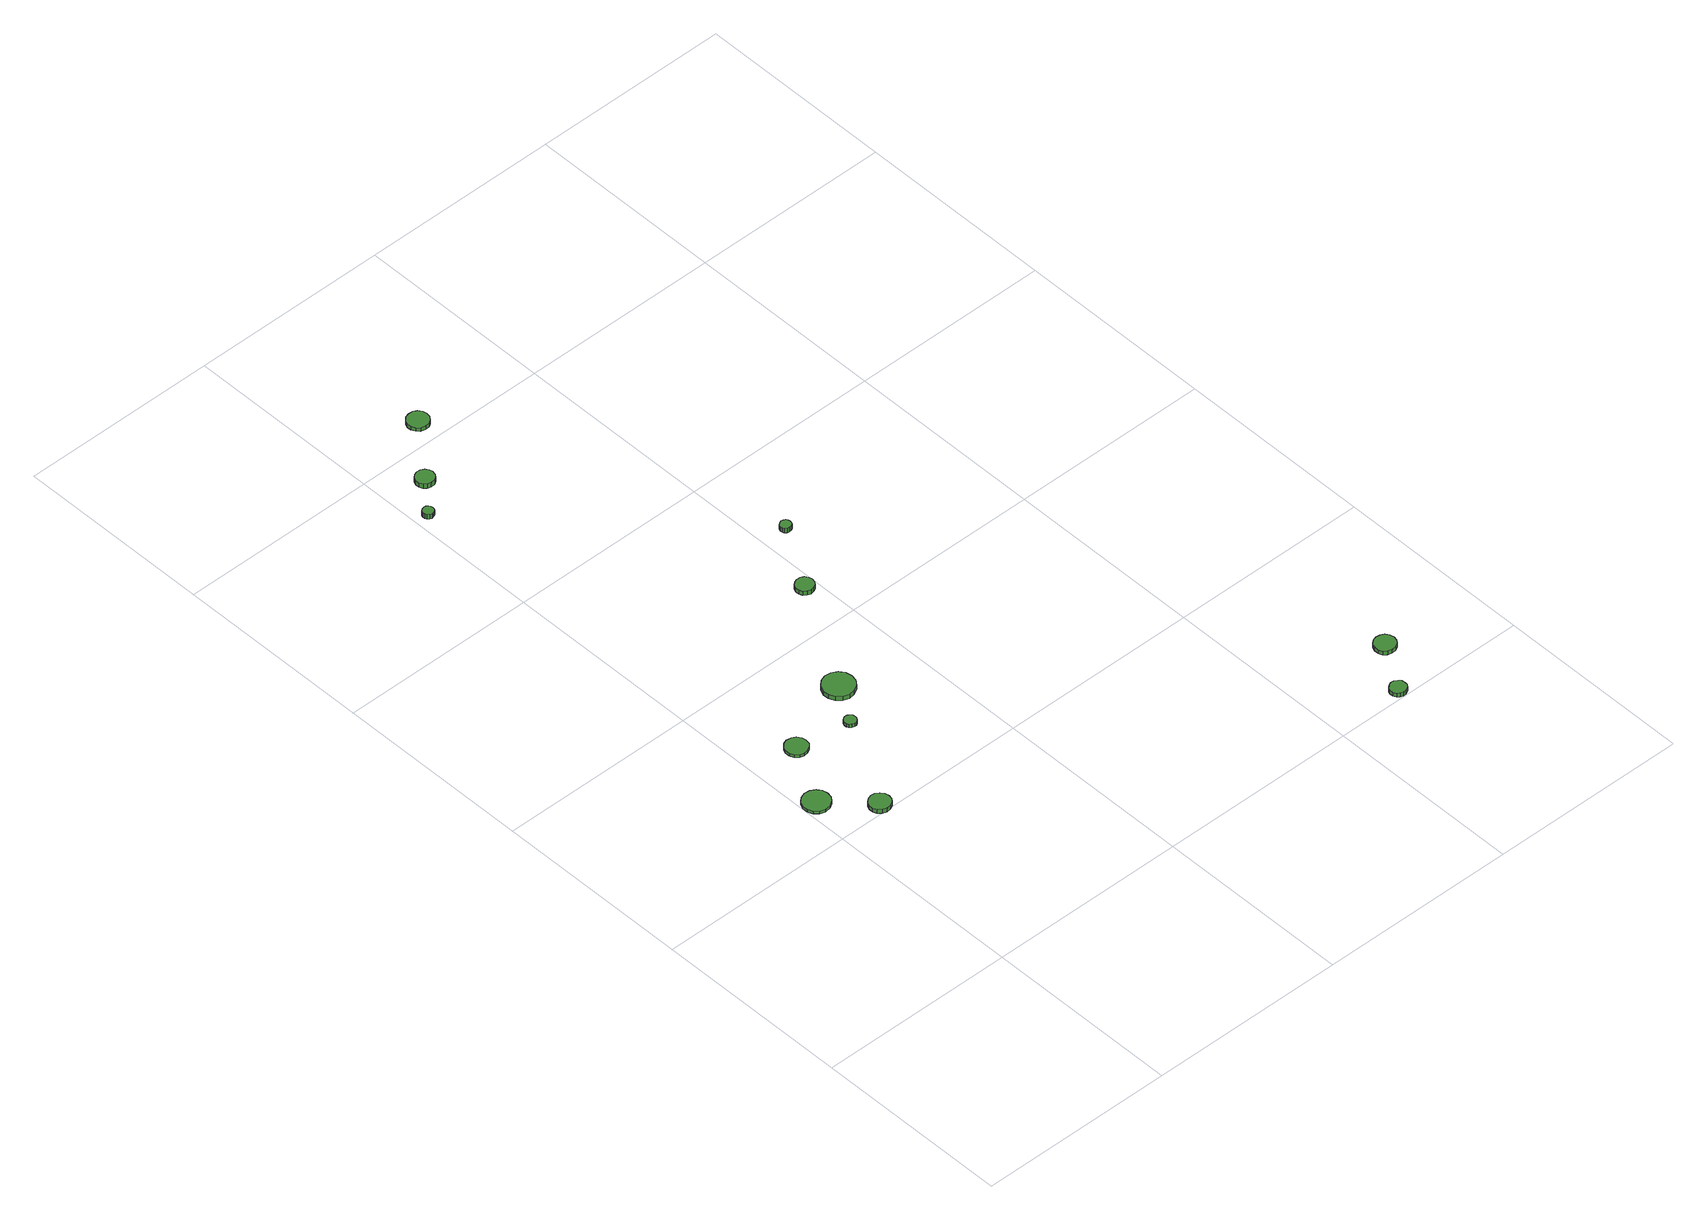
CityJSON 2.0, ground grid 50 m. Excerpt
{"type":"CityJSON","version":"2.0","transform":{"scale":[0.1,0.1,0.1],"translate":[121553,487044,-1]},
"CityObjects":{
"tree1":{"type":"SolitaryVegetationObject","attributes":{"function":"something"},"geometry":[{"type":"MultiSurface","lod":"1","boundaries":[[[0,1,2,3,4,5,6,7,8,9,10,11,12,13,14]],[[15,16,17,18,19,20,21,22,23,24,25,26,27,28,29]],[[0,29,28,1]],[[1,28,27,2]],[[2,27,26,3]],[[3,26,25,4]],[[4,25,24,5]],[[5,24,23,6]],[[6,23,22,7]],[[7,22,21,8]],[[8,21,20,9]],[[9,20,19,10]],[[10,19,18,11]],[[11,18,17,12]],[[12,17,16,13]],[[13,16,15,14]],[[14,15,29,0]]]}]},
"tree2":{"type":"SolitaryVegetationObject","attributes":{"function":"something"},"geometry":[{"type":"MultiSurface","lod":"1","boundaries":[[[30,31,32,33,34,35,36,37,38,39,40,41,42,43,44]],[[45,46,47,48,49,50,51,52,53,54,55,56,57,58,59]],[[30,59,58,31]],[[31,58,57,32]],[[32,57,56,33]],[[33,56,55,34]],[[34,55,54,35]],[[35,54,53,36]],[[36,53,52,37]],[[37,52,51,38]],[[38,51,50,39]],[[39,50,49,40]],[[40,49,48,41]],[[41,48,47,42]],[[42,47,46,43]],[[43,46,45,44]],[[44,45,59,30]]]}]},
"tree3":{"type":"SolitaryVegetationObject","attributes":{"function":"something"},"geometry":[{"type":"MultiSurface","lod":"1","boundaries":[[[60,61,62,63,64,65,66,67,68,69,70,71,72,73,74]],[[75,76,77,78,79,80,81,82,83,84,85,86,87,88,89]],[[60,89,88,61]],[[61,88,87,62]],[[62,87,86,63]],[[63,86,85,64]],[[64,85,84,65]],[[65,84,83,66]],[[66,83,82,67]],[[67,82,81,68]],[[68,81,80,69]],[[69,80,79,70]],[[70,79,78,71]],[[71,78,77,72]],[[72,77,76,73]],[[73,76,75,74]],[[74,75,89,60]]]}]},
"tree4":{"type":"SolitaryVegetationObject","attributes":{"function":"something"},"geometry":[{"type":"MultiSurface","lod":"1","boundaries":[[[90,91,92,93,94,95,96,97,98,99,100,101,102,103,104]],[[105,106,107,108,109,110,111,112,113,114,115,116,117,118,119]],[[90,119,118,91]],[[91,118,117,92]],[[92,117,116,93]],[[93,116,115,94]],[[94,115,114,95]],[[95,114,113,96]],[[96,113,112,97]],[[97,112,111,98]],[[98,111,110,99]],[[99,110,109,100]],[[100,109,108,101]],[[101,108,107,102]],[[102,107,106,103]],[[103,106,105,104]],[[104,105,119,90]]]}]},
"tree5":{"type":"SolitaryVegetationObject","attributes":{"function":"something"},"geometry":[{"type":"MultiSurface","lod":"1","boundaries":[[[120,121,122,123,124,125,126,127,128,129,130,131,132,133,134]],[[135,136,137,138,139,140,141,142,143,144,145,146,147,148,149]],[[120,149,148,121]],[[121,148,147,122]],[[122,147,146,123]],[[123,146,145,124]],[[124,145,144,125]],[[125,144,143,126]],[[126,143,142,127]],[[127,142,141,128]],[[128,141,140,129]],[[129,140,139,130]],[[130,139,138,131]],[[131,138,137,132]],[[132,137,136,133]],[[133,136,135,134]],[[134,135,149,120]]]}]},
"tree6":{"type":"SolitaryVegetationObject","attributes":{"function":"something"},"geometry":[{"type":"MultiSurface","lod":"1","boundaries":[[[150,151,152,153,154,155,156,157,158,159,160,161,162,163,164]],[[165,166,167,168,169,170,171,172,173,174,175,176,177,178,179]],[[150,179,178,151]],[[151,178,177,152]],[[152,177,176,153]],[[153,176,175,154]],[[154,175,174,155]],[[155,174,173,156]],[[156,173,172,157]],[[157,172,171,158]],[[158,171,170,159]],[[159,170,169,160]],[[160,169,168,161]],[[161,168,167,162]],[[162,167,166,163]],[[163,166,165,164]],[[164,165,179,150]]]}]},
"tree7":{"type":"SolitaryVegetationObject","attributes":{"function":"something"},"geometry":[{"type":"MultiSurface","lod":"1","boundaries":[[[180,181,182,183,184,185,186,187,188,189,190,191,192,193,194]],[[195,196,197,198,199,200,201,202,203,204,205,206,207,208,209]],[[180,209,208,181]],[[181,208,207,182]],[[182,207,206,183]],[[183,206,205,184]],[[184,205,204,185]],[[185,204,203,186]],[[186,203,202,187]],[[187,202,201,188]],[[188,201,200,189]],[[189,200,199,190]],[[190,199,198,191]],[[191,198,197,192]],[[192,197,196,193]],[[193,196,195,194]],[[194,195,209,180]]]}]},
"tree8":{"type":"SolitaryVegetationObject","attributes":{"function":"something"},"geometry":[{"type":"MultiSurface","lod":"1","boundaries":[[[210,211,212,213,214,215,216,217,218,219,220,221,222,223,224]],[[225,226,227,228,229,230,231,232,233,234,235,236,237,238,239]],[[210,239,238,211]],[[211,238,237,212]],[[212,237,236,213]],[[213,236,235,214]],[[214,235,234,215]],[[215,234,233,216]],[[216,233,232,217]],[[217,232,231,218]],[[218,231,230,219]],[[219,230,229,220]],[[220,229,228,221]],[[221,228,227,222]],[[222,227,226,223]],[[223,226,225,224]],[[224,225,239,210]]]}]},
"tree9":{"type":"SolitaryVegetationObject","attributes":{"function":"something"},"geometry":[{"type":"MultiSurface","lod":"1","boundaries":[[[240,241,242,243,244,245,246,247,248,249,250,251,252,253,254]],[[255,256,257,258,259,260,261,262,263,264,265,266,267,268,269]],[[240,269,268,241]],[[241,268,267,242]],[[242,267,266,243]],[[243,266,265,244]],[[244,265,264,245]],[[245,264,263,246]],[[246,263,262,247]],[[247,262,261,248]],[[248,261,260,249]],[[249,260,259,250]],[[250,259,258,251]],[[251,258,257,252]],[[252,257,256,253]],[[253,256,255,254]],[[254,255,269,240]]]}]},
"tree10":{"type":"SolitaryVegetationObject","attributes":{"function":"something"},"geometry":[{"type":"MultiSurface","lod":"1","boundaries":[[[270,271,272,273,274,275,276,277,278,279,280,281,282,283,284]],[[285,286,287,288,289,290,291,292,293,294,295,296,297,298,299]],[[270,299,298,271]],[[271,298,297,272]],[[272,297,296,273]],[[273,296,295,274]],[[274,295,294,275]],[[275,294,293,276]],[[276,293,292,277]],[[277,292,291,278]],[[278,291,290,279]],[[279,290,289,280]],[[280,289,288,281]],[[281,288,287,282]],[[282,287,286,283]],[[283,286,285,284]],[[284,285,299,270]]]}]},
"tree11":{"type":"SolitaryVegetationObject","attributes":{"function":"something"},"geometry":[{"type":"MultiSurface","lod":"1","boundaries":[[[300,301,302,303,304,305,306,307,308,309,310,311,312,313,314]],[[315,316,317,318,319,320,321,322,323,324,325,326,327,328,329]],[[300,329,328,301]],[[301,328,327,302]],[[302,327,326,303]],[[303,326,325,304]],[[304,325,324,305]],[[305,324,323,306]],[[306,323,322,307]],[[307,322,321,308]],[[308,321,320,309]],[[309,320,319,310]],[[310,319,318,311]],[[311,318,317,312]],[[312,317,316,313]],[[313,316,315,314]],[[314,315,329,300]]]}]},
"tree12":{"type":"SolitaryVegetationObject","attributes":{"function":"something"},"geometry":[{"type":"MultiSurface","lod":"1","boundaries":[[[330,331,332,333,334,335,336,337,338,339,340,341,342,343,344]],[[345,346,347,348,349,350,351,352,353,354,355,356,357,358,359]],[[330,359,358,331]],[[331,358,357,332]],[[332,357,356,333]],[[333,356,355,334]],[[334,355,354,335]],[[335,354,353,336]],[[336,353,352,337]],[[337,352,351,338]],[[338,351,350,339]],[[339,350,349,340]],[[340,349,348,341]],[[341,348,347,342]],[[342,347,346,343]],[[343,346,345,344]],[[344,345,359,330]]]}]}
},
"vertices":[
[69,620,13],[66,634,13],[58,645,13],[46,652,13],[32,654,13],[18,649,13],[8,640,13],[2,627,13],[2,613,13],[8,600,13],[18,590,13],[32,586,13],[46,588,13],[58,595,13],[66,606,13],[66,606,6],[58,595,6],[46,588,6],[32,586,6],[18,590,6],[8,600,6],[2,613,6],[2,627,6],[8,640,6],[18,649,6],[32,654,6],[46,652,6],[58,645,6],[66,634,6],[69,620,6],
[157,522,17],[155,533,17],[148,542,17],[139,548,17],[128,549,17],[117,545,17],[109,538,17],[105,528,17],[105,517,17],[109,507,17],[117,500,17],[128,496,17],[139,497,17],[148,503,17],[155,512,17],[155,512,6],[148,503,6],[139,497,6],[128,496,6],[117,500,6],[109,507,6],[105,517,6],[105,528,6],[109,538,6],[117,545,6],[128,549,6],[139,548,6],[148,542,6],[155,533,6],[157,522,6],
[147,772,13],[145,783,13],[138,793,13],[128,798,13],[116,800,13],[105,796,13],[97,788,13],[92,778,13],[92,766,13],[97,755,13],[105,747,13],[116,744,13],[128,745,13],[138,751,13],[145,760,13],[145,760,6],[138,751,6],[128,745,6],[116,744,6],[105,747,6],[97,755,6],[92,766,6],[92,778,6],[97,788,6],[105,796,6],[116,800,6],[128,798,6],[138,793,6],[145,783,6],[147,772,6],
[272,751,16],[271,757,16],[267,762,16],[262,765,16],[256,766,16],[250,764,16],[245,760,16],[243,754,16],[243,748,16],[245,742,16],[250,738,16],[256,736,16],[262,736,16],[267,740,16],[271,745,16],[271,745,6],[267,740,6],[262,736,6],[256,736,6],[250,738,6],[245,742,6],[243,748,6],[243,754,6],[245,760,6],[250,764,6],[256,766,6],[262,765,6],[267,762,6],[271,757,6],[272,751,6],
[351,846,18],[348,862,18],[338,875,18],[324,883,18],[308,885,18],[293,880,18],[281,869,18],[274,854,18],[274,838,18],[281,823,18],[293,812,18],[308,807,18],[324,809,18],[338,817,18],[348,830,18],[348,830,6],[338,817,6],[324,809,6],[308,807,6],[293,812,6],[281,823,6],[274,838,6],[274,854,6],[281,869,6],[293,880,6],[308,885,6],[324,883,6],[338,875,6],[348,862,6],[351,846,6],
[46,1833,25],[45,1838,25],[42,1843,25],[37,1846,25],[31,1846,25],[26,1845,25],[21,1841,25],[19,1836,25],[19,1830,25],[21,1825,25],[26,1821,25],[31,1819,25],[37,1820,25],[42,1823,25],[45,1827,25],[45,1827,12],[42,1823,12],[37,1820,12],[31,1819,12],[26,1821,12],[21,1825,12],[19,1830,12],[19,1836,12],[21,1841,12],[26,1845,12],[31,1846,12],[37,1846,12],[42,1843,12],[45,1838,12],[46,1833,12],
[126,1918,19],[124,1927,19],[118,1935,19],[110,1940,19],[100,1941,19],[91,1938,19],[84,1932,19],[80,1923,19],[80,1913,19],[84,1904,19],[91,1898,19],[100,1895,19],[110,1896,19],[118,1901,19],[124,1908,19],[124,1908,6],[118,1901,6],[110,1896,6],[100,1895,6],[91,1898,6],[84,1904,6],[80,1913,6],[80,1923,6],[84,1932,6],[91,1938,6],[100,1941,6],[110,1940,6],[118,1935,6],[124,1927,6],[126,1918,6],
[489,1117,24],[487,1126,24],[481,1134,24],[473,1138,24],[464,1139,24],[455,1136,24],[448,1130,24],[444,1121,24],[444,1112,24],[448,1103,24],[455,1097,24],[464,1094,24],[473,1095,24],[481,1099,24],[487,1107,24],[487,1107,12],[481,1099,12],[473,1095,12],[464,1094,12],[455,1097,12],[448,1103,12],[444,1112,12],[444,1121,12],[448,1130,12],[455,1136,12],[464,1139,12],[473,1138,12],[481,1134,12],[487,1126,12],[489,1117,12],
[241,2060,16],[239,2071,16],[232,2080,16],[223,2085,16],[212,2086,16],[201,2083,16],[193,2075,16],[188,2065,16],[188,2054,16],[193,2044,16],[201,2036,16],[212,2033,16],[223,2034,16],[232,2039,16],[239,2049,16],[239,2049,6],[232,2039,6],[223,2034,6],[212,2033,6],[201,2036,6],[193,2044,6],[188,2054,6],[188,2065,6],[193,2075,6],[201,2083,6],[212,2086,6],[223,2085,6],[232,2080,6],[239,2071,6],[241,2060,6],
[572,1275,30],[571,1281,30],[568,1285,30],[563,1288,30],[557,1289,30],[552,1287,30],[547,1283,30],[545,1278,30],[545,1272,30],[547,1267,30],[552,1263,30],[557,1262,30],[563,1262,30],[568,1265,30],[571,1269,30],[571,1269,17],[568,1265,17],[563,1262,17],[557,1262,17],[552,1263,17],[547,1267,17],[545,1272,17],[545,1278,17],[547,1283,17],[552,1287,17],[557,1289,17],[563,1288,17],[568,1285,17],[571,1281,17],[572,1275,17],
[1202,22,17],[1201,31,17],[1196,37,17],[1188,42,17],[1180,43,17],[1172,40,17],[1166,34,17],[1162,27,17],[1162,18,17],[1166,10,17],[1172,5,17],[1180,2,17],[1188,3,17],[1196,7,17],[1201,14,17],[1201,14,6],[1196,7,6],[1188,3,6],[1180,2,6],[1172,5,6],[1166,10,6],[1162,18,6],[1162,27,6],[1166,34,6],[1172,40,6],[1180,43,6],[1188,42,6],[1196,37,6],[1201,31,6],[1202,22,6],
[1281,141,17],[1278,152,17],[1272,161,17],[1262,166,17],[1252,167,17],[1241,164,17],[1233,156,17],[1229,146,17],[1229,135,17],[1233,125,17],[1241,118,17],[1252,115,17],[1262,116,17],[1272,121,17],[1278,130,17],[1278,130,6],[1272,121,6],[1262,116,6],[1252,115,6],[1241,118,6],[1233,125,6],[1229,135,6],[1229,146,6],[1233,156,6],[1241,164,6],[1252,167,6],[1262,166,6],[1272,161,6],[1278,152,6],[1281,141,6]
]}
